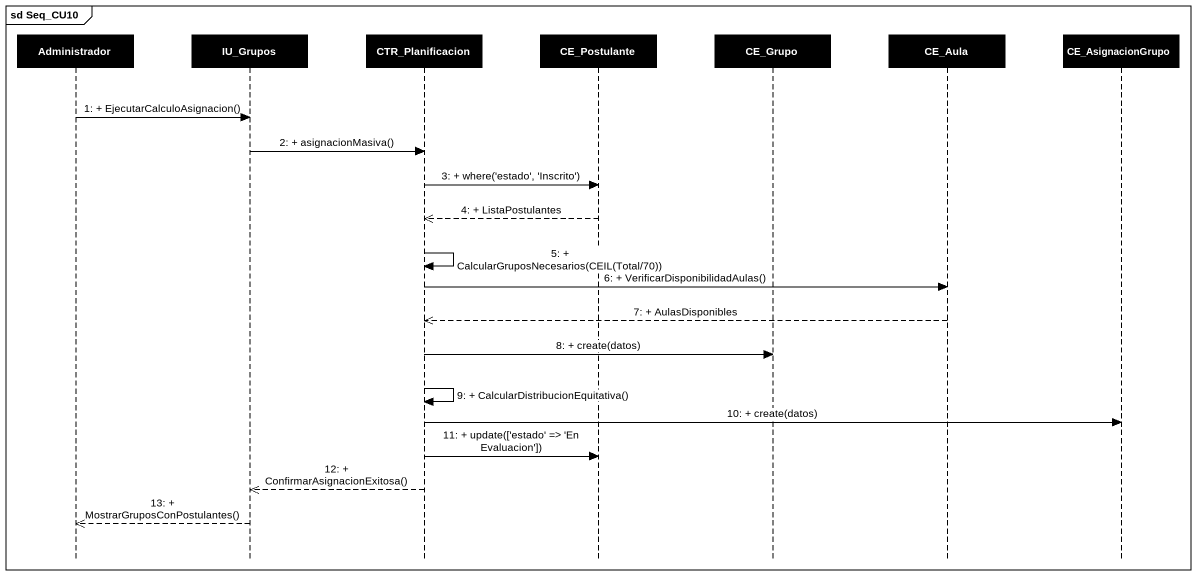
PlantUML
@startuml
mainframe sd Seq_CU10
hide footbox
participant Administrador #000000
participant IU_Grupos #000000
participant CTR_Planificacion #000000
participant CE_Postulante #000000
participant CE_Grupo #000000
participant CE_Aula #000000
participant CE_AsignacionGrupo #000000

Administrador -> IU_Grupos : 1: + EjecutarCalculoAsignacion()
IU_Grupos -> CTR_Planificacion : 2: + asignacionMasiva()
CTR_Planificacion -> CE_Postulante : 3: + where('estado', 'Inscrito')
CE_Postulante -->> CTR_Planificacion : 4: + ListaPostulantes
CTR_Planificacion -> CTR_Planificacion : 5: + CalcularGruposNecesarios(CEIL(Total/70))
CTR_Planificacion -> CE_Aula : 6: + VerificarDisponibilidadAulas()
CE_Aula -->> CTR_Planificacion : 7: + AulasDisponibles
CTR_Planificacion -> CE_Grupo : 8: + create(datos)
CTR_Planificacion -> CTR_Planificacion : 9: + CalcularDistribucionEquitativa()
CTR_Planificacion -> CE_AsignacionGrupo : 10: + create(datos)
CTR_Planificacion -> CE_Postulante : 11: + update(['estado' => 'En Evaluacion'])
CTR_Planificacion -->> IU_Grupos : 12: + ConfirmarAsignacionExitosa()
IU_Grupos -->> Administrador : 13: + MostrarGruposConPostulantes()
@enduml
